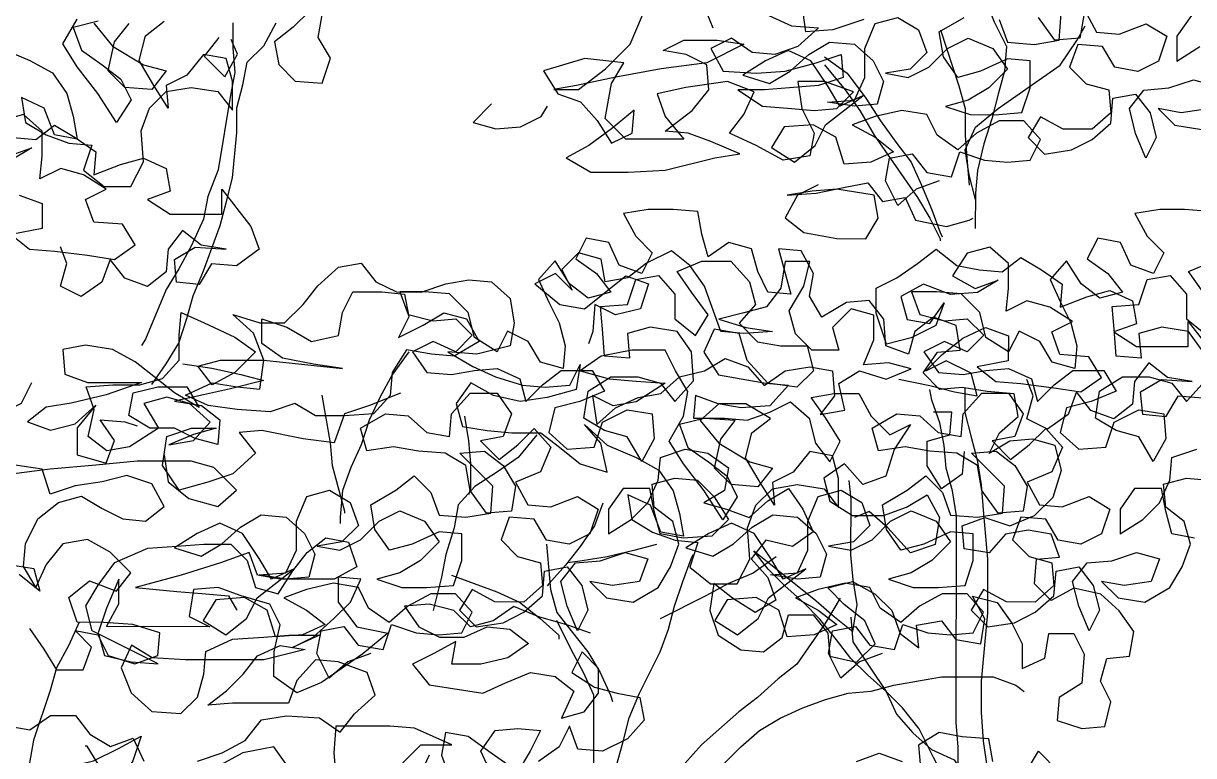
# Model space of a CAD drawing. Header units: inches. Extents: x 350994 to 353538, y 1581369 to 1583842.
# Drawn here: x 351256.581 to 351257.503, y 1583031.826 to 1583032.403 of the extents above; entities that cross this region are included whole.
import ezdxf

# ---------------------------------------------------------------- set-up
doc = ezdxf.new("R2010")
doc.units = ezdxf.units.IN
doc.header["$MEASUREMENT"] = 0
doc.linetypes.add('1', pattern=[0])
doc.layers.add('TREE', color=81, linetype='1')

# ---------------------------------------------------------------- blocks, each defined once
blk = doc.blocks.new('TREE_4')
at = {"color": 94}
for points in [[(-930.4, 7421), (-953.5, 7397.9), (-979.6, 7377.7), (-973.8, 7345.9), (-950.7, 7322.7), (-913.1, 7319.8), (-901.5, 7354.5), (-918.8, 7383.4), (-913, 7415.2)], [(-1362.4, 7368.9), (-1321.9, 7351.5), (-1290.1, 7334.1), (-1269.9, 7305.2), (-1261.3, 7273.4), (-1255.5, 7241.6), (-1287.3, 7247.4), (-1301.7, 7285), (-1333.5, 7299.5), (-1327.8, 7264.8), (-1298.9, 7247.4), (-1267.1, 7235.8), (-1235.3, 7232.9), (-1246.9, 7198.2), (-1218, 7175), (-1180.4, 7175), (-1163, 7209.7), (-1165.9, 7253), (-1154.3, 7284.8), (-1131.1, 7307.9), (-1096.4, 7313.7), (-1058.8, 7307.9), (-1038.6, 7281.8), (-1038.6, 7322.3), (-1047.2, 7354.1), (-1079, 7359.9), (-1102.2, 7331.1), (-1131.1, 7316.6), (-1128.3, 7284.8), (-1148.5, 7316.6), (-1168.7, 7351.4), (-1160, 7386), (-1133.9, 7406.3)], [(-1232.2, 7403.5), (-1206.2, 7371.6), (-1162.9, 7345.6), (-1131.1, 7336.9), (-1151.4, 7310.9), (-1188.9, 7313.8), (-1212.1, 7336.9), (-1203.3, 7377.4), (-1183.1, 7403.4)], [(-1226.4, 7406.3), (-1261.1, 7397.7), (-1249.6, 7365.9), (-1220.7, 7345.6), (-1194.7, 7325.4), (-1180.3, 7296.4), (-1200.6, 7264.6), (-1226.5, 7305.1), (-1255.4, 7342.8), (-1275.6, 7374.6), (-1255.4, 7409.3)], [(-155.5, 7408.7), (-198.9, 7394.3), (-236.5, 7391.4), (-242.2, 7431.9)], [(-288.5, 7414.6), (-256.7, 7400.1), (-219.1, 7397.2), (-248.1, 7371.2), (-279.9, 7359.7), (-311.7, 7362.6), (-340.6, 7382.9), (-369.5, 7368.4), (-352.2, 7336.6), (-305.9, 7333.7), (-265.5, 7336.5), (-222.1, 7348.1), (-187.4, 7359.6), (-184.5, 7327.8), (-219.2, 7316.3), (-259.7, 7313.4), (-294.4, 7310.5), (-332, 7310.6), (-297.3, 7287.4), (-256.8, 7284.5), (-225, 7281.6), (-193.2, 7284.4), (-170.1, 7307.5), (-210.5, 7322), (-248.1, 7322.1), (-242.4, 7284.5), (-225.1, 7249.8), (-230.9, 7218), (-268.5, 7212.2), (-306, 7232.5), (-343.6, 7249.9), (-323.3, 7275.9), (-308.9, 7307.7), (-346.4, 7322.2), (-404.3, 7313.5), (-444.7, 7304.9), (-433.2, 7273.1), (-407.2, 7241.3), (-488.2, 7241.3), (-517.1, 7270.3), (-508.3, 7319.4), (-491, 7348.3), (-545.9, 7354.1), (-603.7, 7336.8), (-583.5, 7305), (-551.7, 7293.4), (-528.6, 7267.4), (-508.4, 7235.6), (-479.5, 7250), (-476.6, 7281.8), (-508.4, 7255.8), (-540.2, 7232.7), (-572, 7215.4), (-537.4, 7195.1), (-485.3, 7195.1), (-433.3, 7197.9), (-363.9, 7215.2), (-329.2, 7220.9), (-369.6, 7238.3), (-401.4, 7249.9), (-433.2, 7252.8), (-395.6, 7281.7), (-372.5, 7310.6), (-375.3, 7345.3), (-404.2, 7359.8), (-436, 7365.6), (-407.1, 7380), (-360.8, 7380), (-323.2, 7374.2), (-375.3, 7348.2), (-438.9, 7339.6), (-502.5, 7328.1), (-557.5, 7316.6), (-589.3, 7310.8), (-554.6, 7310.8), (-517, 7339.7), (-482.3, 7374.3), (-464.9, 7414.8)], [(-375.2, 7417.6), (-366.6, 7397.3)], [(9.4, 7483.7), (9.3, 7449), (26.6, 7405.7), (43.9, 7370.9), (41, 7336.3), (32.3, 7304.5), (23.6, 7269.8), (12, 7235.1), (3.3, 7197.5), (0.4, 7165.7), (0.3, 7116.6)], [(0.4, 7157), (-8.3, 7191.7), (-14, 7226.4), (0.5, 7258.2), (32.3, 7284.2), (119.1, 7344.9), (142.3, 7379.5), (153.8, 7399.8)], [(-1057.6, 7383.5), (-1077.9, 7357.5), (-1049, 7328.6), (-1031.6, 7360.4), (-1040.3, 7380.6)], [(-48.6, 7394.2), (-22.6, 7316.1), (-14, 7284.3), (-14, 7246.7), (-11.1, 7209.1), (-8.3, 7177.3)], [(-210.5, 7356.7), (-178.7, 7333.6), (-152.7, 7298.8), (-132.5, 7267), (-109.4, 7235.2), (-89.2, 7209.2), (-74.8, 7177.3), (-60.3, 7142.6), (-48.8, 7110.8), (-45.9, 7105)], [(-210.5, 7345.2), (-181.6, 7310.4), (-161.4, 7281.5), (-141.2, 7246.8), (-80.6, 7160), (-63.3, 7131.1), (-48.8, 7102.1), (-48.8, 7099.3)], [(-676.1, 7290.7), (-702.1, 7264.7), (-670.3, 7256), (-635.6, 7258.8), (-606.7, 7273.2), (-598, 7287.7)], [(503, 6696.9), (503, 6662.2), (505.9, 6627.5), (500.1, 6595.7), (482.6, 6491.6), (468.1, 6454), (462.3, 6422.2), (444.9, 6384.6), (427.6, 6352.9), (410.2, 6324), (381.2, 6254.6), (375.4, 6245.9)], [(-1336.5, 7162.9), (-1304.7, 7151.3), (-1304.7, 7116.6), (-1348.1, 7108), (-1322.1, 7087.7), (-1287.4, 7084.8), (-1241.2, 7079), (-1203.6, 7073.2), (-1174.6, 7093.4), (-1192, 7122.3), (-1232.4, 7125.2), (-1244, 7157), (-1215, 7171.5), (-1246.8, 7191.7), (-1278.6, 7200.4), (-1307.6, 7186), (-1304.6, 7217.8), (-1304.6, 7252.5), (-1330.6, 7275.7), (-1362.4, 7267)], [(-1350.9, 7217.9), (-1319.1, 7229.4), (-1348, 7212.1)], [(-1345.1, 7243.9), (-1313.3, 7240.9), (-1287.2, 7261.2), (-1258.3, 7243.8), (-1229.5, 7223.5), (-1232.4, 7191.7), (-1194.8, 7206.1), (-1163, 7214.8), (-1131.2, 7200.3), (-1125.4, 7168.5), (-1157.2, 7157), (-1125.4, 7136.7), (-1053.2, 7136.6), (-1053.1, 7171.3), (-1012.7, 7119.2), (-1001.2, 7087.4), (-1033, 7064.3), (-1067.7, 7067.2), (-1085.1, 7038.3), (-1116.9, 7041.3), (-1119.7, 7073.1), (-1090.8, 7090.4), (-1047.4, 7087.5), (-1082.1, 7093.3), (-1108.1, 7113.5), (-1128.4, 7087.5), (-1131.3, 7055.7), (-1157.3, 7035.5), (-1189.1, 7047.1), (-1209.4, 7073.2), (-1220.9, 7041.4), (-1249.9, 7021.2), (-1278.8, 7035.6), (-1270.1, 7067.4), (-1278.7, 7090.6)], [(-219.3, 7177.5), (-248.3, 7163), (-265.6, 7131.3), (-239.6, 7111), (-193.4, 7102.3), (-152.9, 7102.2), (-135.5, 7131.1), (-141.3, 7162.9), (-193.3, 7171.7), (-228, 7168.8), (-262.7, 7163.1), (-222.2, 7165.9), (-181.8, 7174.5), (-149.9, 7180.3), (-129.7, 7154.3), (-97.9, 7160), (-83.5, 7128.2), (-40.1, 7119.5), (-8.3, 7128.1), (-2.5, 7131)], [(389.8, 6191), (410.1, 6219.9), (427.5, 6248.8), (439.1, 6283.5), (447.8, 6315.3), (462.3, 6349.9), (485.4, 6413.5), (494.1, 6445.3), (502.8, 6480), (508.7, 6543.6), (508.7, 6578.3), (517.4, 6610.1), (523.2, 6641.9), (546.4, 6665), (563.8, 6696.8)], [(-803.6, 6886), (-847, 6868.7), (-881.7, 6857.1), (-896.2, 6816.7), (-939.6, 6822.5), (-997.4, 6834.1), (-1029.2, 6831.3), (-1006.1, 6802.3), (-1037.9, 6773.4), (-1072.7, 6761.9), (-1113.1, 6750.4), (-1136.2, 6785.1), (-1130.4, 6825.6), (-1095.7, 6837.1), (-1061, 6837.1), (-1092.8, 6828.4), (-1127.5, 6814), (-1092.8, 6819.8), (-1069.7, 6845.8), (-1098.6, 6871.8), (-1130.4, 6880.5), (-1162.2, 6871.9), (-1142, 6837.1), (-1182.5, 6811.2), (-1214.3, 6805.4), (-1240.3, 6825.7), (-1231.6, 6863.2), (-1243.1, 6895.1), (-1205.5, 6897.9), (-1167.9, 6897.9), (-1136.1, 6906.5), (-1113, 6932.5), (-1112.9, 6967.2), (-1110, 6999), (-1078.2, 6984.5), (-1034.9, 6964.3), (-1006, 6944), (-1034.9, 6915.1), (-1066.7, 6897.8), (-1087, 6923.8), (-1055.1, 6932.5), (-994.4, 6932.4), (-884.6, 6920.8), (-925, 6926.6), (-968.4, 6935.3), (-997.3, 6955.6), (-997.3, 6990.2), (-962.6, 6978.7), (-927.9, 6958.4), (-890.3, 6967), (-884.5, 6998.8), (-870, 7027.7), (-829.5, 7027.7), (-797.7, 7024.8), (-792, 6993), (-806.5, 6964.1), (-771.8, 6981.4), (-742.8, 6998.7), (-711, 6990), (-693.7, 6958.2), (-728.4, 6938), (-760.2, 6940.9), (-794.9, 6946.7), (-815.2, 6914.9), (-818.1, 6883.1), (-841.3, 6857.1), (-881.7, 6854.3), (-922.2, 6854.3), (-951.1, 6871.7), (-985.8, 6860.1), (-1032.1, 6863.1), (-1072.6, 6868.9), (-1104.3, 6883.4), (-1066.7, 6900.7), (-1032.1, 6894.9), (-1000.3, 6891.9), (-994.4, 6932.4), (-1008.9, 6970), (-1037.7, 6996.1), (-1000.2, 6984.5), (-965.5, 6984.4), (-939.4, 7010.4), (-919.2, 7036.4), (-890.2, 7062.4), (-858.4, 7068.2), (-838.2, 7042.1), (-809.3, 7027.7), (-774.6, 7027.6), (-739.9, 7039.2), (-708.1, 7044.9), (-676.3, 7042), (-650.3, 7018.8), (-644.5, 6984.1), (-650.3, 6952.3), (-696.6, 6940.8), (-737.1, 6943.8), (-702.4, 6923.5), (-670.6, 6909), (-633.1, 6897.4), (-601.2, 6894.5), (-566.6, 6897.3), (-552.1, 6926.2), (-557.9, 6891.5), (-598.4, 6880), (-636, 6874.3), (-673.5, 6883), (-705.3, 6900.4), (-725.6, 6871.5), (-717, 6839.6), (-682.3, 6833.8), (-647.6, 6830.9), (-607.1, 6830.9), (-581.1, 6810.6), (-552.2, 6787.5), (-514.6, 6775.9), (-523.3, 6816.3), (-546.4, 6842.4), (-514.6, 6813.4), (-474.1, 6796.1), (-442.3, 6778.7), (-422.1, 6749.7), (-413.5, 6717.9), (-407.7, 6686.1), (-439.5, 6691.9), (-453.9, 6729.5), (-485.7, 6744), (-480, 6709.3), (-451.1, 6691.9), (-419.3, 6680.4), (-387.5, 6677.4), (-399.1, 6642.7), (-370.2, 6619.6), (-332.6, 6619.6), (-315.2, 6654.2), (-318.1, 6697.6), (-306.5, 6729.4), (-283.3, 6752.5), (-248.6, 6758.3), (-211.1, 6752.4), (-190.8, 6726.4), (-190.8, 6766.9), (-199.4, 6798.7), (-231.2, 6804.5), (-254.4, 6775.6), (-283.3, 6761.2), (-280.5, 6729.4), (-300.7, 6761.2), (-320.9, 6795.9), (-312.2, 6830.6), (-286.1, 6850.8), (-320.8, 6871.1), (-358.4, 6871.1), (-384.4, 6848), (-358.5, 6816.2), (-315.1, 6790.1), (-283.3, 6781.4), (-303.6, 6755.4), (-341.2, 6758.3), (-364.3, 6781.5), (-355.6, 6822), (-335.3, 6848), (-378.7, 6850.9), (-413.4, 6842.3), (-401.8, 6810.4), (-372.9, 6790.2), (-346.9, 6769.9), (-332.5, 6741), (-352.8, 6709.2), (-378.8, 6749.7), (-407.6, 6787.3), (-427.8, 6819.1), (-407.6, 6853.8), (-401.8, 6888.5), (-419.1, 6917.4), (-433.5, 6946.4), (-479.8, 6946.4), (-523.1, 6937.8), (-552.1, 6917.6), (-511.6, 6906), (-474, 6903), (-433.5, 6900.1), (-474.1, 6874.1), (-505.9, 6868.4), (-534.8, 6882.8), (-529, 6842.4), (-503, 6865.5), (-471.2, 6879.9), (-439.3, 6885.7), (-413.3, 6908.8), (-378.6, 6917.4), (-349.7, 6934.7), (-317.9, 6923.1), (-294.8, 6897.1), (-265.8, 6917.3), (-231.1, 6923), (-199.3, 6917.2), (-196.5, 6882.5), (-216.7, 6856.5), (-182, 6862.3), (-190.7, 6899.9), (-161.8, 6917.2), (-124.2, 6905.6), (-89.5, 6920), (-121.3, 6928.7), (-156, 6925.9), (-141.5, 6960.6), (-141.4, 6995.2), (-173.2, 7004), (-199.3, 6978), (-190.6, 6946.1), (-228.2, 6946.2), (-251.3, 6969.3), (-260, 7001.1), (-239.7, 7035.8), (-231, 7070.5), (-265.7, 7070.5), (-271.5, 7033), (-291.8, 7007), (-323.6, 6998.3), (-358.3, 6989.7), (-320.7, 6978.1), (-283.1, 6972.2), (-323.6, 6969.4), (-355.4, 6972.3), (-378.5, 7035.9), (-398.7, 7064.9), (-424.7, 7085.1), (-459.4, 7067.8), (-485.5, 7047.6), (-517.3, 7041.9), (-523, 7073.7), (-554.8, 7082.4), (-578, 7059.3), (-563.5, 7030.3), (-586.6, 7053.5), (-615.6, 7039.1), (-580.9, 7010.1), (-546.2, 7004.3), (-488.3, 7050.5), (-456.6, 7038.9), (-468.1, 7004.2), (-502.9, 6995.6), (-531.8, 7010.1), (-534.7, 6972.5), (-540.5, 6955.1)], [(-106.8, 6905.6), (-63.5, 6896.9), (-28.8, 6888.2), (3, 6882.4), (-5.6, 6914.2), (-40.3, 6931.5), (-69.2, 6917.1), (-46.1, 6940.2), (-17.1, 6963.3), (14.7, 6977.8), (46.5, 6966.2), (46.4, 6931.5), (3.1, 6922.8), (29.1, 6902.6), (63.8, 6899.6), (110, 6893.8), (147.6, 6888), (176.5, 6908.2), (159.2, 6937.1), (118.7, 6940.1), (107.2, 6971.9), (136.1, 6986.3), (104.3, 7006.6), (72.5, 7015.3), (43.6, 7000.9), (46.5, 7032.7), (46.6, 7067.4), (20.6, 7090.5), (-11.3, 7081.9), (-31.5, 7050.1), (0.3, 7032.7), (32.1, 7044.2), (3.2, 7026.9), (-34.4, 7024.1), (-72, 7038.6), (-103.8, 7021.2), (-95.2, 6989.4), (-63.4, 6983.6), (-43.1, 7012.5), (-54.7, 6980.7), (-89.4, 6963.4), (-124.1, 6954.8), (-138.5, 6998.1), (-138.5, 7032.8), (-109.6, 7047.3), (-80.7, 7067.5), (-54.6, 7087.7), (-25.7, 7064.5), (6.1, 7058.7), (37.9, 7055.8), (63.9, 7076), (92.8, 7058.6), (121.7, 7038.4), (118.8, 7006.6), (156.4, 7021), (188.2, 7029.6), (220, 7015.2), (225.7, 6983.3), (193.9, 6971.8), (225.7, 6951.5), (298, 6951.5), (298, 6986.2), (338.5, 6934.1)], [(318.2, 6879.2), (283.5, 6882.1), (266.1, 6853.2), (234.3, 6856.1), (231.4, 6887.9), (260.4, 6905.3), (303.7, 6902.3), (269, 6908.1), (243, 6928.4), (222.8, 6902.4), (219.9, 6870.6), (193.8, 6850.4), (162, 6862), (141.8, 6888), (130.2, 6856.2), (101.3, 6836), (72.4, 6850.5), (81.1, 6882.3), (72.4, 6905.4)], [(1490.8, 6476.1), (1458.9, 6464.5), (1432.9, 6441.4), (1415.6, 6476.1), (1421.4, 6507.9), (1453.2, 6513.7), (1473.4, 6487.6), (1508.1, 6481.8), (1519.7, 6516.5), (1554.4, 6504.9), (1586.2, 6502), (1618, 6504.9), (1632.5, 6533.8), (1609.4, 6559.8), (1574.7, 6559.8), (1542.9, 6542.5), (1516.8, 6519.4), (1487.9, 6539.7), (1473.5, 6568.6), (1438.8, 6574.4), (1401.2, 6565.8), (1369.4, 6554.2), (1401.2, 6536.9), (1427.2, 6516.6), (1395.4, 6502.2), (1357.8, 6499.3), (1346.2, 6536.9), (1314.5, 6554.3), (1274, 6551.4), (1256.6, 6522.5), (1288.4, 6502.3), (1317.3, 6525.4), (1331.8, 6554.3), (1383.9, 6594.7), (1352.1, 6580.3), (1334.7, 6609.2), (1311.6, 6643.9), (1279.9, 6658.4), (1248, 6644), (1216.2, 6623.8), (1253.8, 6612.2), (1282.7, 6629.5), (1308.8, 6652.6), (1337.7, 6669.9), (1372.4, 6667), (1398.4, 6643.8), (1412.8, 6614.9), (1404.1, 6583.1), (1372.3, 6580.3), (1334.7, 6586.1), (1372.3, 6588.9), (1386.8, 6620.7), (1386.8, 6661.2), (1401.3, 6695.9), (1433.1, 6704.5), (1462, 6687.2), (1473.6, 6655.3), (1450.4, 6632.2), (1415.7, 6626.5), (1447.5, 6620.7), (1476.4, 6635.1), (1502.5, 6661.1), (1531.4, 6675.5), (1566.1, 6661), (1586.3, 6632.1), (1560.3, 6606.1), (1531.3, 6588.8), (1499.5, 6580.1), (1534.2, 6568.6), (1568.9, 6568.5), (1606.5, 6571.4), (1618.1, 6606.1), (1618.1, 6643.6), (1586.3, 6646.6), (1548.7, 6629.3), (1516.9, 6620.6), (1496.7, 6649.5), (1490.9, 6684.2), (1525.7, 6704.4)], [(1574.8, 6701.5), (1586.3, 6669.7), (1623.9, 6666.8), (1658.6, 6672.5), (1661.6, 6710.1)], [(1693.4, 6710.1), (1687.5, 6675.4), (1652.8, 6672.5), (1629.7, 6704.4)], [(1693.4, 6715.9), (1710.7, 6684), (1742.5, 6681.1), (1780.1, 6695.5), (1809, 6678.2), (1797.4, 6643.5), (1768.5, 6629.1), (1736.7, 6634.9), (1719.3, 6663.8), (1684.6, 6666.7), (1673.1, 6634.9), (1696.2, 6611.8), (1728, 6603.1), (1730.8, 6571.3), (1704.8, 6548.2), (1664.3, 6548.2), (1632.5, 6565.6), (1615.1, 6536.7), (1638.2, 6513.5), (1675.8, 6519.3), (1704.8, 6533.7), (1730.8, 6556.8), (1733.7, 6591.5), (1765.5, 6597.3), (1785.8, 6571.2), (1794.4, 6536.5), (1779.9, 6507.6), (1765.5, 6542.3), (1756.8, 6577), (1777.1, 6603), (1811.8, 6605.9), (1846.5, 6617.4), (1878.3, 6608.7)], [(1866.7, 6576.9), (1829.1, 6571.2), (1797.3, 6577), (1820.4, 6553.8), (1858, 6548)], [(1881.3, 6707), (1843.7, 6707), (1823.4, 6678.2), (1823.4, 6643.5), (1855.2, 6663.7)], [(-792, 6943.8), (-815.2, 6912), (-832.6, 6880.2), (-847.1, 6848.4), (-858.6, 6813.8), (-873.1, 6782), (-884.7, 6750.2), (-887.7, 6712.6), (-887.7, 6703.9)], [(13.8, 6015), (13.8, 6055.4), (-0.6, 6090.1), (-9.2, 6185.6), (-9.2, 6220.3), (-14.9, 6255), (-20.7, 6286.8), (-20.6, 6321.5), (-23.5, 6356.2), (-23.5, 6390.9), (-26.3, 6425.6), (-26, 6714.7), (-31.8, 6749.4), (-40.4, 6781.2), (-43.3, 6813), (-49.1, 6844.8), (-60.6, 6876.6), (-63.5, 6891.1)], [(-14.3, 6893.9), (-14.3, 6859.2), (-5.7, 6824.5), (2.9, 6792.7), (8.7, 6758), (11.5, 6717.5), (17.3, 6653.9), (17.2, 6578.8), (8.4, 6483.4), (8.4, 6440), (11.3, 6399.5), (17, 6361.9), (16.9, 6220.2), (34.1, 6124.8), (37, 6093), (42.7, 6058.3), (48.5, 6026.5), (60, 6000.5)], [(-913.5, 6883.2), (-907.8, 6851.4), (-902, 6816.7), (-899.2, 6784.9), (-881.9, 6721.3), (-881.9, 6718.4)], [(-714, 6854.1), (-708.3, 6819.4), (-705.4, 6787.6), (-705.5, 6752.9), (-708.4, 6744.2)], [(-612.9, 6828), (-638.9, 6796.2), (-667.9, 6776), (-699.7, 6755.8), (-722.8, 6729.8), (-728.6, 6698), (-740.2, 6660.4), (-746.1, 6628.6), (-757.7, 6582.4)], [(-38, 6338.8), (-58.2, 6376.4), (-78.4, 6416.9), (-101.5, 6445.9), (-124.6, 6469), (-150.6, 6492.2), (-173.7, 6515.3), (-193.9, 6541.4), (-217, 6570.3), (-240.1, 6593.4), (-266.1, 6616.6), (-289.2, 6639.8), (-309.4, 6665.8), (-222.8, 6596.3), (-196.8, 6573.2), (-170.8, 6552.9), (-164.9, 6590.5), (-170.7, 6625.2), (-173.6, 6659.9), (-173.5, 6738), (-176.3, 6764)], [(-520.4, 6732.5), (-532, 6700.7), (-552.3, 6671.8), (-572.6, 6645.8), (-595.7, 6619.8), (-598.6, 6616.9)], [(-538, 6550.4), (-569.7, 6561.9), (-610.2, 6573.5), (-644.9, 6588), (-673.8, 6567.8), (-705.6, 6559.2), (-728.8, 6582.3), (-763.4, 6591), (-798.1, 6588.2), (-777.9, 6559.2), (-749, 6544.8), (-714.3, 6544.7), (-682.5, 6559.2), (-650.7, 6556.2), (-624.7, 6536), (-653.6, 6515.8), (-691.2, 6507.1), (-731.7, 6507.2), (-725.9, 6539), (-757.7, 6521.6), (-786.6, 6507.2), (-763.5, 6478.3), (-688.4, 6466.6), (-656.6, 6481.1), (-621.9, 6495.5), (-587.2, 6489.7), (-561.2, 6469.4), (-578.5, 6431.8), (-546.7, 6440.5), (-526.5, 6466.5), (-526.4, 6501.2), (-549.5, 6524.3), (-564, 6495.4), (-532.2, 6475.2), (-500.4, 6466.5), (-468.6, 6460.7), (-462.9, 6428.8), (-486, 6402.8), (-520.8, 6385.5), (-555.5, 6388.5), (-567, 6420.3), (-581.5, 6391.4), (-610.4, 6371.2)], [(-674, 6348.1), (-691.3, 6385.7), (-671.1, 6414.6), (-639.3, 6417.4), (-607.5, 6414.5), (-622, 6385.6), (-639.3, 6356.7), (-676.9, 6382.8), (-708.7, 6405.9), (-740.5, 6411.8), (-746.3, 6380), (-734.7, 6348.1)], [(-801.2, 6368.4), (-775.2, 6394.4), (-731.8, 6394.4), (-783.8, 6417.6), (-818.5, 6420.5), (-893.7, 6420.6), (-896.6, 6383), (-893.8, 6351.2)], [(-960.3, 6362.8), (-980.5, 6391.7), (-1023.8, 6383.1), (-1055.7, 6365.8)], [(-1087.5, 6371.6), (-1052.8, 6383.1), (-1020.9, 6400.4), (-997.8, 6429.3), (-963.1, 6435.1), (-916.8, 6432.2), (-887.9, 6411.9), (-867.7, 6437.9), (-838.7, 6463.9), (-850.3, 6495.7), (-890.7, 6510.2), (-922.5, 6513.1), (-948.6, 6484.2), (-960.2, 6452.4), (-1038.2, 6452.5), (-1072.9, 6449.6), (-1046.9, 6469.9), (-1023.7, 6493), (-1003.5, 6519), (-971.7, 6533.4), (-937, 6527.6), (-994.8, 6513.2), (-1104.7, 6513.3), (-1150.9, 6516.2), (-1179.8, 6533.6), (-1194.3, 6501.8), (-1179.9, 6467.1), (-1151, 6441), (-1110.5, 6438.1), (-1087.4, 6461.2), (-1078.7, 6493), (-1075.8, 6524.8), (-1038.2, 6542.1), (-994.8, 6545), (-960.1, 6547.8), (-916.7, 6547.8), (-954.3, 6530.5), (-925.4, 6544.9), (-896.5, 6570.9), (-873.3, 6594), (-858.8, 6625.8), (-890.6, 6628.7), (-890.7, 6594), (-864.7, 6559.3), (-821.3, 6550.6), (-856, 6521.7), (-913.9, 6481.3), (-948.6, 6466.9), (-980.4, 6490), (-980.3, 6524.7), (-971.6, 6562.3), (-986.1, 6591.2), (-1026.5, 6602.8), (-1058.3, 6614.4), (-1093, 6611.6), (-1098.8, 6574), (-1069.9, 6559.5), (-1214.5, 6559.6), (-1197.1, 6591.4), (-1197.1, 6626.1), (-1214.5, 6585.7), (-1226.1, 6551), (-1217.4, 6519.2), (-1179.9, 6510.5), (-1142.3, 6507.5), (-1234.8, 6553.9), (-1243.4, 6588.6), (-1226, 6617.5), (-1202.9, 6649.3), (-1156.6, 6669.5), (-1116.1, 6672.3), (-1078.5, 6675.2), (-1040.9, 6675.1), (-1017.8, 6652), (-1006.3, 6614.4), (-974.5, 6605.7), (-954.2, 6637.5), (-934, 6663.5), (-907.9, 6683.7), (-876.1, 6677.9), (-864.6, 6643.2), (-896.4, 6625.9), (-971.6, 6625.9), (-1003.4, 6631.7), (-1014.9, 6663.5), (-1055.4, 6649.1), (-1110.4, 6631.8), (-1174, 6614.5), (-1116.2, 6608.7), (-1081.5, 6605.8), (-1043.9, 6602.9), (-1032.3, 6582.6)], [(-445.3, 6674.6), (-477.1, 6665.9), (-514.7, 6657.3), (-549.4, 6651.6), (-569.7, 6648.7)], [(-173.6, 6573.1), (-170.8, 6538.5), (-124.6, 6469), (-110.1, 6437.2), (-87, 6411.2), (-61, 6388), (-29.2, 6373.5), (-17.7, 6356.2)], [(-1437.3, 6366.1), (-1446, 6397.9), (-1422.8, 6421.1), (-1385.2, 6423.9), (-1353.4, 6421), (-1321.6, 6415.2), (-1292.7, 6435.4), (-1258, 6435.4), (-1237.8, 6409.3), (-1208.9, 6391.9), (-1177.1, 6403.5), (-1162.6, 6371.7)], [(696, 5814.8), (664.1, 5803.3), (638.1, 5780.2), (620.8, 5814.9), (626.6, 5846.7), (658.4, 5852.5), (678.6, 5826.4), (713.3, 5820.6), (724.9, 5855.3), (759.6, 5843.7), (791.4, 5840.8), (823.2, 5843.6), (837.7, 5872.5), (814.6, 5898.6), (779.9, 5898.6), (748.1, 5881.3), (722, 5858.2), (693.1, 5878.4), (678.7, 5907.4), (644, 5913.2), (606.4, 5904.5), (574.6, 5893), (606.4, 5875.6), (632.4, 5855.4), (600.6, 5840.9), (563, 5838.1), (551.4, 5875.7), (519.7, 5893.1), (479.2, 5890.2), (461.8, 5861.3), (493.6, 5841), (522.5, 5864.1), (537, 5893), (589.1, 5933.5), (557.3, 5919), (539.9, 5948), (516.8, 5982.7), (485.1, 5997.2), (453.2, 5982.7), (421.4, 5962.5), (459, 5950.9), (487.9, 5968.3), (514, 5991.4), (542.9, 6008.7), (577.6, 6005.8), (603.6, 5982.6), (618, 5953.7), (609.3, 5921.9), (577.5, 5919), (539.9, 5924.8), (577.5, 5927.7), (592, 5959.5), (592, 6000), (606.5, 6034.7), (638.3, 6043.3), (667.2, 6025.9), (678.8, 5994.1), (655.6, 5971), (620.9, 5965.2), (652.7, 5959.4), (681.6, 5973.9), (707.7, 5999.9), (736.6, 6014.3), (771.3, 5999.8), (791.5, 5970.9), (765.5, 5944.9), (736.5, 5927.6), (704.7, 5918.9), (739.4, 5907.3), (774.1, 5907.3), (811.7, 5910.1), (823.3, 5944.8), (823.3, 5982.4), (791.5, 5985.3), (753.9, 5968), (722.1, 5959.4), (701.9, 5988.3), (696.1, 6023), (730.9, 6043.2), (756.9, 6063.4), (780, 6040.3), (791.5, 6008.5), (829.1, 6005.5), (863.8, 6011.3), (866.8, 6048.9), (820.5, 6095.2), (855.2, 6098), (881.2, 6077.8), (898.6, 6048.8), (892.7, 6014.2), (858, 6011.3), (834.9, 6043.1), (829.2, 6077.8), (800.3, 6095.2), (762.7, 6098.1), (728, 6103.9), (690.4, 6098.2), (681.8, 6130), (716.5, 6150.2), (748.3, 6147.3), (774.3, 6124.1), (806.1, 6118.3), (809, 6150.1), (835.1, 6179), (872.7, 6179), (892.9, 6150), (881.3, 6118.2), (849.5, 6112.5), (875.5, 6086.4), (901.5, 6106.7), (924.7, 6129.8), (947.8, 6103.7), (933.3, 6069), (898.6, 6054.6), (915.9, 6022.8), (947.7, 6019.9), (985.3, 6034.3), (1014.2, 6016.9), (1002.6, 5982.2), (973.7, 5967.8), (941.9, 5973.6), (924.5, 6002.6), (889.8, 6005.5), (878.3, 5973.7), (901.4, 5950.5), (933.2, 5941.8), (936, 5910), (910, 5886.9), (869.5, 5887), (837.7, 5904.3), (820.3, 5875.4), (843.4, 5852.3), (881, 5858), (910, 5872.5), (936, 5895.6), (938.9, 5930.3), (970.7, 5936), (991, 5910), (999.6, 5875.3), (985.1, 5846.4), (970.7, 5881.1), (962, 5915.8), (982.3, 5941.8), (1017, 5944.6), (1051.7, 5956.2), (1083.5, 5947.5), (1071.9, 5915.7), (1034.3, 5909.9), (1002.5, 5915.7), (1025.6, 5892.6), (1063.2, 5886.8), (1097.9, 5907), (1115.3, 5935.9), (1126.9, 5967.7), (1118.3, 5999.5), (1092.3, 6019.8), (1089.4, 6051.6), (1121.2, 6060.2), (1153, 6057.3), (1176.1, 6034.1), (1196.3, 6002.3), (1173.2, 5979.2), (1132.7, 5976.3), (1100.9, 5982.2), (1092.2, 6014), (1086.5, 6045.8), (1048.9, 6045.8), (1028.6, 6016.9), (1028.6, 5982.2), (1060.4, 6002.4), (1083.6, 6025.5), (1098.1, 6057.3), (1101, 6089.1), (1135.7, 6100.7), (1167.5, 6094.9), (1196.4, 6074.6), (1190.6, 6042.8), (1161.6, 6025.5), (1193.4, 6016.8), (1225.2, 6005.2), (1251.3, 6028.3), (1280.2, 6045.6), (1300.4, 6016.7), (1314.9, 5984.9), (1285.9, 5964.6), (1248.3, 5973.3), (1228.1, 5947.3), (1251.2, 5921.3), (1262.7, 5889.5), (1233.8, 5872.2), (1202, 5892.4), (1176, 5912.7), (1170.2, 5875.1), (1181.7, 5840.4), (1213.5, 5820.1), (1245.3, 5817.2), (1271.3, 5837.4), (1280, 5869.2), (1314.7, 5869.2), (1335, 5843.2), (1337.8, 5811.4), (1375.4, 5802.6), (1401.4, 5828.6), (1387, 5860.5), (1358.1, 5883.6), (1335, 5906.8), (1369.7, 5915.4), (1401.5, 5898), (1424.6, 5874.9), (1436.2, 5843.1), (1462.2, 5822.8), (1459.3, 5854.6), (1494, 5860.4), (1514.2, 5834.3), (1548.9, 5828.5), (1554.7, 5863.2), (1537.4, 5895), (1572.1, 5886.3), (1592.3, 5857.4), (1606.7, 5828.5), (1606.7, 5793.8), (1638.5, 5808.2), (1644.3, 5842.9), (1679, 5842.8), (1693.5, 5813.9), (1690.5, 5773.4), (1658.7, 5753.2), (1655.8, 5721.4), (1690.5, 5709.8), (1722.3, 5712.7), (1731, 5747.4), (1716.6, 5776.3), (1725.3, 5808.1), (1757.1, 5811), (1762.9, 5845.7), (1742.7, 5874.6), (1716.7, 5897.7), (1679.1, 5906.5), (1647.3, 5889.1), (1624.2, 5912.3), (1627.1, 5947), (1658.9, 5949.8), (1647.3, 5981.7), (1615.5, 5987.5), (1583.7, 5981.7), (1560.6, 5955.7), (1525.9, 5961.5), (1523, 5993.3), (1554.8, 6004.9), (1589.5, 5993.3), (1624.2, 6007.7), (1650.3, 6033.7), (1661.9, 6071.3), (1653.2, 6106), (1621.4, 6114.7), (1589.6, 6111.8), (1560.7, 6094.5), (1575.2, 6123.4), (1601.2, 6146.5), (1595.5, 6178.3), (1557.9, 6181.2), (1523.2, 6187.1), (1491.4, 6184.2), (1468.3, 6207.3), (1488.6, 6236.2), (1520.4, 6239.1), (1514.6, 6273.8), (1482.8, 6285.4), (1456.8, 6265.2), (1448.1, 6233.4), (1416.3, 6245), (1413.4, 6282.6), (1393.2, 6308.6), (1361.4, 6305.7), (1326.7, 6285.5), (1309.4, 6314.5), (1315.2, 6346.3), (1297.9, 6378.1), (1266.1, 6381), (1283.4, 6317.4), (1251.5, 6320.3), (1237.1, 6349.2), (1228.5, 6381), (1196.7, 6389.7), (1167.7, 6369.5), (1159.1, 6401.3), (1153.3, 6433.2), (1118.7, 6436.1), (1084, 6436.1), (1049.3, 6430.4), (1066.6, 6398.5), (1089.7, 6375.4), (1075.2, 6346.5), (1043.4, 6358.1), (1029, 6389.9), (997.2, 6395.7), (982.7, 6366.8), (1011.6, 6346.5), (1031.8, 6320.5), (1000, 6311.9), (974, 6332.1), (953.8, 6363.9), (930.6, 6337.9), (945.1, 6306.1), (959.5, 6277.2), (968.1, 6245.4), (965.2, 6213.6), (933.4, 6222.3), (916.1, 6251.2), (887.2, 6265.7), (872.7, 6236.8), (840.9, 6257.1), (832.3, 6291.8), (806.3, 6317.8), (771.6, 6320.7), (736.9, 6320.8), (748.4, 6289), (783.1, 6280.3), (814.9, 6283.1), (838, 6260), (814.9, 6236.9), (783.1, 6251.3), (754.2, 6236.9), (774.4, 6208), (809.1, 6205.1), (840.9, 6210.8), (872.7, 6213.7), (904.5, 6199.2), (913.1, 6167.4), (936.3, 6190.5), (962.3, 6210.7), (1005.7, 6210.7), (1023, 6181.7), (988.3, 6167.3), (953.6, 6158.7), (944.9, 6124), (970.9, 6100.8), (1008.5, 6103.7), (1020.1, 6138.4), (1054.8, 6155.7), (1089.5, 6149.9), (1092.3, 6115.2), (1075, 6083.4), (1054.8, 6118.1), (1023, 6126.8), (994.1, 6144.2), (999.9, 6181.7), (1031.7, 6202), (1069.3, 6201.9), (1101.1, 6193.2), (1121.3, 6167.2), (1147.3, 6196.1), (1144.5, 6236.6), (1124.3, 6265.5), (1086.7, 6271.3), (1054.9, 6262.7), (1057.7, 6228), (1023.1, 6230.9), (1020.2, 6268.5), (1017.3, 6300.3), (1054.9, 6303.1), (1066.5, 6337.8), (1098.3, 6343.6), (1121.4, 6317.5), (1121.4, 6282.8), (1150.3, 6259.7), (1167.7, 6288.6), (1144.6, 6320.4), (1124.4, 6349.3), (1159.1, 6363.8), (1199.5, 6363.7), (1225.5, 6334.8), (1234.2, 6303), (1211, 6277), (1237, 6250.9), (1268.8, 6245.1), (1306.4, 6245.1), (1315.1, 6210.4), (1291.9, 6187.3), (1251.4, 6193.1), (1222.5, 6224.9), (1211, 6262.5), (1176.3, 6268.3), (1161.8, 6236.5), (1182.1, 6204.7), (1213.9, 6198.9), (1248.5, 6193.1), (1280.3, 6190.2), (1254.3, 6161.3), (1213.8, 6158.4), (1182, 6164.2), (1150.2, 6175.8), (1147.3, 6144), (1190.7, 6144), (1222.5, 6141.1), (1254.3, 6152.6), (1283.2, 6167), (1309.2, 6143.9), (1317.9, 6109.2), (1338.1, 6083.1), (1352.6, 6112), (1332.3, 6143.9), (1312.1, 6172.8), (1343.9, 6178.5), (1378.6, 6178.5), (1396, 6146.7), (1422, 6120.6), (1450.9, 6135.1), (1427.7, 6100.4), (1416.1, 6062.8), (1384.3, 6051.3), (1358.3, 6080.2), (1329.4, 6060), (1338, 6028.2), (1369.8, 6007.9), (1413.2, 6007.9), (1445, 6019.4), (1473.9, 6036.7), (1491.2, 6004.9), (1485.4, 5967.3), (1450.7, 5955.8), (1418.9, 5990.5), (1392.9, 6013.7), (1372.7, 6005)], [(1411.3, 5814.8), (1379.5, 5803.3), (1353.4, 5780.2), (1336.1, 5814.9), (1341.9, 5846.7), (1373.7, 5852.5), (1393.9, 5826.4), (1428.6, 5820.6), (1440.2, 5855.3), (1474.9, 5843.7), (1506.7, 5840.8), (1538.5, 5843.6), (1553, 5872.5), (1529.9, 5898.6), (1495.2, 5898.6), (1463.4, 5881.3), (1437.3, 5858.2), (1408.4, 5878.4), (1394, 5907.4), (1359.3, 5913.2), (1321.7, 5904.5), (1289.9, 5893), (1321.7, 5875.6), (1347.7, 5855.4), (1315.9, 5840.9), (1278.3, 5838.1), (1266.8, 5875.7), (1235, 5893.1), (1194.5, 5890.2), (1177.1, 5861.3), (1208.9, 5841), (1237.8, 5864.1), (1252.3, 5893), (1304.4, 5933.5), (1272.6, 5919), (1255.3, 5948), (1232.2, 5982.7), (1200.4, 5997.2), (1168.6, 5982.7), (1136.7, 5962.5), (1174.3, 5950.9), (1203.2, 5968.3), (1229.3, 5991.4), (1258.2, 6008.7), (1292.9, 6005.8), (1318.9, 5982.6), (1333.3, 5953.7), (1324.6, 5921.9), (1292.8, 5919), (1255.2, 5924.8), (1292.8, 5927.7), (1307.3, 5959.5), (1307.4, 6000), (1321.8, 6034.7), (1353.7, 6043.3), (1382.6, 6025.9), (1394.1, 5994.1), (1370.9, 5971), (1336.2, 5965.2), (1368, 5959.4), (1397, 5973.9), (1423, 5999.9), (1451.9, 6014.3), (1486.6, 5999.8), (1506.8, 5970.9), (1480.8, 5944.9), (1451.9, 5927.6), (1420, 5918.9), (1454.7, 5907.3), (1489.4, 5907.3), (1527, 5910.1), (1538.6, 5944.8), (1538.6, 5982.4), (1506.8, 5985.3), (1469.2, 5968), (1437.4, 5959.4), (1417.2, 5988.3), (1411.5, 6023), (1446.2, 6043.2), (1472.2, 6063.4), (1495.3, 6040.3), (1506.9, 6008.5), (1544.5, 6005.5), (1579.2, 6011.3), (1582.1, 6048.9), (1535.9, 6095.2), (1570.6, 6098), (1596.6, 6077.8), (1613.9, 6048.8), (1608.1, 6014.2), (1573.4, 6011.3), (1550.3, 6043.1), (1544.5, 6077.8), (1515.6, 6095.2), (1478, 6098.1), (1443.3, 6103.9), (1405.8, 6098.2), (1397.1, 6130), (1431.8, 6150.2), (1463.6, 6147.3), (1489.6, 6124.1), (1521.4, 6118.3), (1524.3, 6150.1), (1550.4, 6179), (1588, 6179), (1608.2, 6150), (1596.6, 6118.2), (1564.8, 6112.5), (1590.8, 6086.4), (1616.8, 6106.7), (1640, 6129.8), (1663.1, 6103.7), (1648.6, 6069), (1613.9, 6054.6), (1631.2, 6022.8), (1663, 6019.9), (1700.6, 6034.3), (1729.5, 6016.9), (1717.9, 5982.2), (1689, 5967.8), (1657.2, 5973.6), (1639.9, 6002.6), (1605.2, 6005.5), (1593.6, 5973.7), (1616.7, 5950.5), (1648.5, 5941.8), (1651.3, 5910), (1625.3, 5886.9), (1584.8, 5887), (1553, 5904.3), (1535.7, 5875.4), (1558.8, 5852.3), (1596.4, 5858), (1625.3, 5872.5), (1651.3, 5895.6), (1654.3, 5930.3), (1686.1, 5936), (1706.3, 5910), (1714.9, 5875.3), (1700.4, 5846.4), (1686, 5881.1), (1677.4, 5915.8), (1697.6, 5941.8), (1732.3, 5944.6), (1767, 5956.2), (1798.8, 5947.5), (1787.2, 5915.7), (1749.6, 5909.9), (1717.8, 5915.7), (1741, 5892.6), (1778.5, 5886.8), (1813.3, 5907), (1830.6, 5935.9), (1842.2, 5967.7), (1833.6, 5999.5), (1807.6, 6019.8), (1804.7, 6051.6), (1836.5, 6060.2), (1868.3, 6057.3)], [(1848, 5976.3), (1816.2, 5982.2), (1807.6, 6014), (1801.8, 6045.8), (1764.2, 6045.8), (1744, 6016.9), (1743.9, 5982.2), (1775.8, 6002.4), (1798.9, 6025.5), (1813.4, 6057.3), (1816.3, 6089.1), (1851, 6100.7)], [(1868.7, 6433.2), (1834, 6436.1), (1799.3, 6436.1), (1764.6, 6430.4), (1781.9, 6398.5), (1805, 6375.4), (1790.5, 6346.5), (1758.7, 6358.1), (1744.3, 6389.9), (1712.5, 6395.7), (1698, 6366.8), (1726.9, 6346.5), (1747.1, 6320.5), (1715.3, 6311.9), (1689.3, 6332.1), (1669.1, 6363.9), (1646, 6337.9), (1660.4, 6306.1), (1674.8, 6277.2), (1683.5, 6245.4), (1680.5, 6213.6), (1648.7, 6222.3), (1631.4, 6251.2), (1602.5, 6265.7), (1588, 6236.8), (1556.2, 6257.1), (1547.6, 6291.8), (1521.6, 6317.8), (1486.9, 6320.7), (1452.2, 6320.8), (1463.8, 6289), (1498.4, 6280.3), (1530.2, 6283.1), (1553.4, 6260), (1530.2, 6236.9), (1498.4, 6251.3), (1469.5, 6236.9), (1489.7, 6208), (1524.4, 6205.1), (1556.2, 6210.8), (1588, 6213.7), (1619.8, 6199.2), (1628.4, 6167.4), (1651.6, 6190.5), (1677.6, 6210.7), (1721, 6210.7), (1738.3, 6181.7), (1703.6, 6167.3), (1668.9, 6158.7), (1660.2, 6124), (1686.2, 6100.8), (1723.8, 6103.7), (1735.4, 6138.4), (1770.1, 6155.7), (1804.8, 6149.9), (1807.7, 6115.2), (1790.3, 6083.4), (1770.1, 6118.1), (1738.3, 6126.8), (1709.4, 6144.2), (1715.2, 6181.7), (1747, 6202), (1784.6, 6201.9), (1816.4, 6193.2), (1836.6, 6167.2), (1862.7, 6196.1)], [(1859.8, 6236.6), (1839.6, 6265.5), (1802, 6271.3), (1770.2, 6262.7), (1773.1, 6228), (1738.4, 6230.9), (1735.5, 6268.5), (1732.7, 6300.3), (1770.2, 6303.1), (1781.8, 6337.8), (1813.7, 6343.6), (1836.8, 6317.5), (1836.7, 6282.8), (1865.6, 6259.7)], [(1859.9, 6320.4), (1839.7, 6349.3), (1874.4, 6363.8)], [(-763.6, 6380), (-778.1, 6348.2), (-789.7, 6316.4), (-807.1, 6284.6), (-810, 6252.8), (-798.5, 6189.2), (-784.1, 6160.3), (-775.4, 6128.4), (-761, 6096.6), (-735.1, 6001.2), (-729.3, 5969.4), (-720.7, 5937.6), (-706.2, 5908.6), (-700.5, 5888.4)], [(444.7, 6084), (369.5, 6084), (311.7, 6078.3), (248, 6072.6), (178.6, 6064), (106.3, 6052.5), (48.5, 6040.9), (83.2, 6061.2), (106.4, 6098.7), (129.6, 6133.4), (135.4, 6165.2), (135.4, 6205.7), (147, 6237.5), (173, 6260.6), (184.6, 6228.8), (173, 6197), (135.4, 6194.1), (144, 6162.3), (178.7, 6150.7), (207.6, 6165.1), (222.1, 6194)], [(433.2, 6219.9), (473.7, 6214), (514.2, 6205.3), (546, 6196.6), (499.7, 6185.1), (462.1, 6176.5), (421.6, 6167.8), (459.2, 6162), (485.2, 6141.7), (482.3, 6107), (450.5, 6115.8), (421.6, 6130.2), (386.9, 6130.3), (358, 6147.6), (363.8, 6179.4), (398.5, 6188.1), (439, 6188), (456.3, 6159.1), (421.6, 6179.4), (392.7, 6202.5), (366.7, 6222.8), (334.9, 6240.2), (297.4, 6246), (265.5, 6240.2), (268.4, 6205.5), (300.2, 6194), (375.4, 6193.9), (326.2, 6176.6), (277, 6165.1), (242.3, 6159.3), (216.3, 6139.1), (248.1, 6127.5), (282.8, 6136.1), (311.7, 6162.1), (285.7, 6130.4), (285.6, 6092.8), (326.1, 6081.2), (337.7, 6113), (317.5, 6141.9), (352.2, 6139), (369.5, 6133.2)], [(1526, 6097.4), (1523.1, 6065.6), (1494.2, 6045.4), (1474, 6077.2), (1474, 6111.9), (1505.8, 6120.6), (1508.7, 6152.4), (1482.7, 6152.4)], [(190.1, 5939.6), (224.8, 5933.8), (233.4, 5902), (204.5, 5925.2)], [(407.1, 6092.7), (412.8, 6055.1), (441.7, 6031.9), (482.2, 6020.3), (508.2, 6043.4), (476.5, 6075.2), (444.7, 6084)], [(218.9, 5850), (239.1, 5821), (256.5, 5792.1), (294, 5792.1), (305.6, 5823.9), (282.5, 5847), (314.3, 5841.2), (328.8, 5812.3), (366.3, 5800.7), (398.1, 5812.2), (401.1, 5844), (363.5, 5855.6), (323, 5858.5), (285.4, 5858.6), (273.9, 5893.3), (302.8, 5916.4), (340.4, 5901.9), (360.7, 5927.9), (331.8, 5956.8), (300, 5974.2), (265.3, 5968.5), (242.1, 5939.6), (227.7, 5907.8), (210.3, 5936.7), (213.2, 5968.5), (230.6, 6003.2), (259.6, 6026.3), (291.4, 6034.9), (320.3, 6017.6), (349.2, 6003.1), (381, 6000.2), (407, 6020.4), (389.7, 6052.2), (355, 6063.8), (320.3, 6055.2), (282.7, 6049.4), (248, 6037.9), (236.5, 6072.6), (198.9, 6078.4)], [(941.9, 5967.8), (947.6, 5904.2), (956.2, 5872.4), (976.4, 5846.4), (999.5, 5817.4), (1016.9, 5788.5), (1031.3, 5756.7), (1034.2, 5748)], [(1352.4, 5892.3), (1332.1, 5857.6), (1291.6, 5799.8), (1265.5, 5779.6), (1236.6, 5753.6), (1210.5, 5733.4), (1158.4, 5687.2), (1112.1, 5635.2)], [(1039.9, 5658.4), (1048.6, 5690.2), (1057.3, 5724.9), (1071.8, 5759.6), (1100.7, 5817.4), (1112.3, 5849.1), (1121, 5880.9), (1132.6, 5915.6), (1144.2, 5947.4), (1147.1, 5953.2)], [(1262.8, 5950.2), (1230.9, 5927.1), (1196.2, 5912.7), (1164.4, 5895.4), (1100.8, 5863.6)], [(808.8, 5924.6), (872.4, 5901.4), (904.2, 5886.9), (933.1, 5863.8), (959.1, 5840.6), (959.1, 5834.8)], [(288.3, 5858.6), (273.8, 5826.8), (256.5, 5795), (247.8, 5763.2), (224.6, 5693.8), (218.8, 5662)], [(987.7, 5511), (996.4, 5548.6), (999.3, 5580.4), (1005.1, 5612.2), (1008.1, 5646.9), (1008.2, 5756.7), (993.7, 5788.5), (976.4, 5820.4), (956.2, 5860.9)], [(1019.5, 5470.5), (1039.7, 5502.3), (1062.9, 5531.1), (1086.1, 5562.9), (1106.3, 5588.9), (1132.4, 5612), (1161.3, 5635.1), (1187.3, 5658.3), (1213.4, 5684.2), (1239.4, 5707.4), (1268.4, 5724.7), (1300.2, 5739.1), (1332, 5750.6), (1363.8, 5759.3), (1395.6, 5762.1), (1427.4, 5770.8), (1462.1, 5776.5), (1493.9, 5782.3), (1566.2, 5782.2), (1598, 5770.6), (1609.6, 5762)], [(273.7, 5656.2), (308.4, 5664.8), (343.1, 5682.2), (374.9, 5699.5), (363.3, 5664.8), (345.9, 5635.9), (317.1, 5656.2), (299.7, 5685.1), (296.8, 5685.1)], [(1375.3, 5663.9), (1407.1, 5675.4), (1438.9, 5663.8)], [(1566.1, 5663.7), (1560.3, 5695.5), (1522.8, 5698.4), (1491, 5704.2), (1462, 5686.9), (1464.9, 5655.1)], [(1612.3, 5649.2), (1629.7, 5678.1), (1658.6, 5649.1)]]:
    blk.add_lwpolyline(points, dxfattribs=at)

msp = doc.modelspace()

# ---------------------------------------------------------------- block references
at = {"layer": 'TREE', "lineweight": 5, "xscale": 0.0005632341344607994, "yscale": 0.0005632341490127146, "zscale": 0.0005632341444477617}
for p in [(351256.46274, 1583028.63115), (351257.33075, 1583028.23286)]:
    msp.add_blockref('TREE_4', p, dxfattribs=at)

doc.saveas('drawing.dxf')
